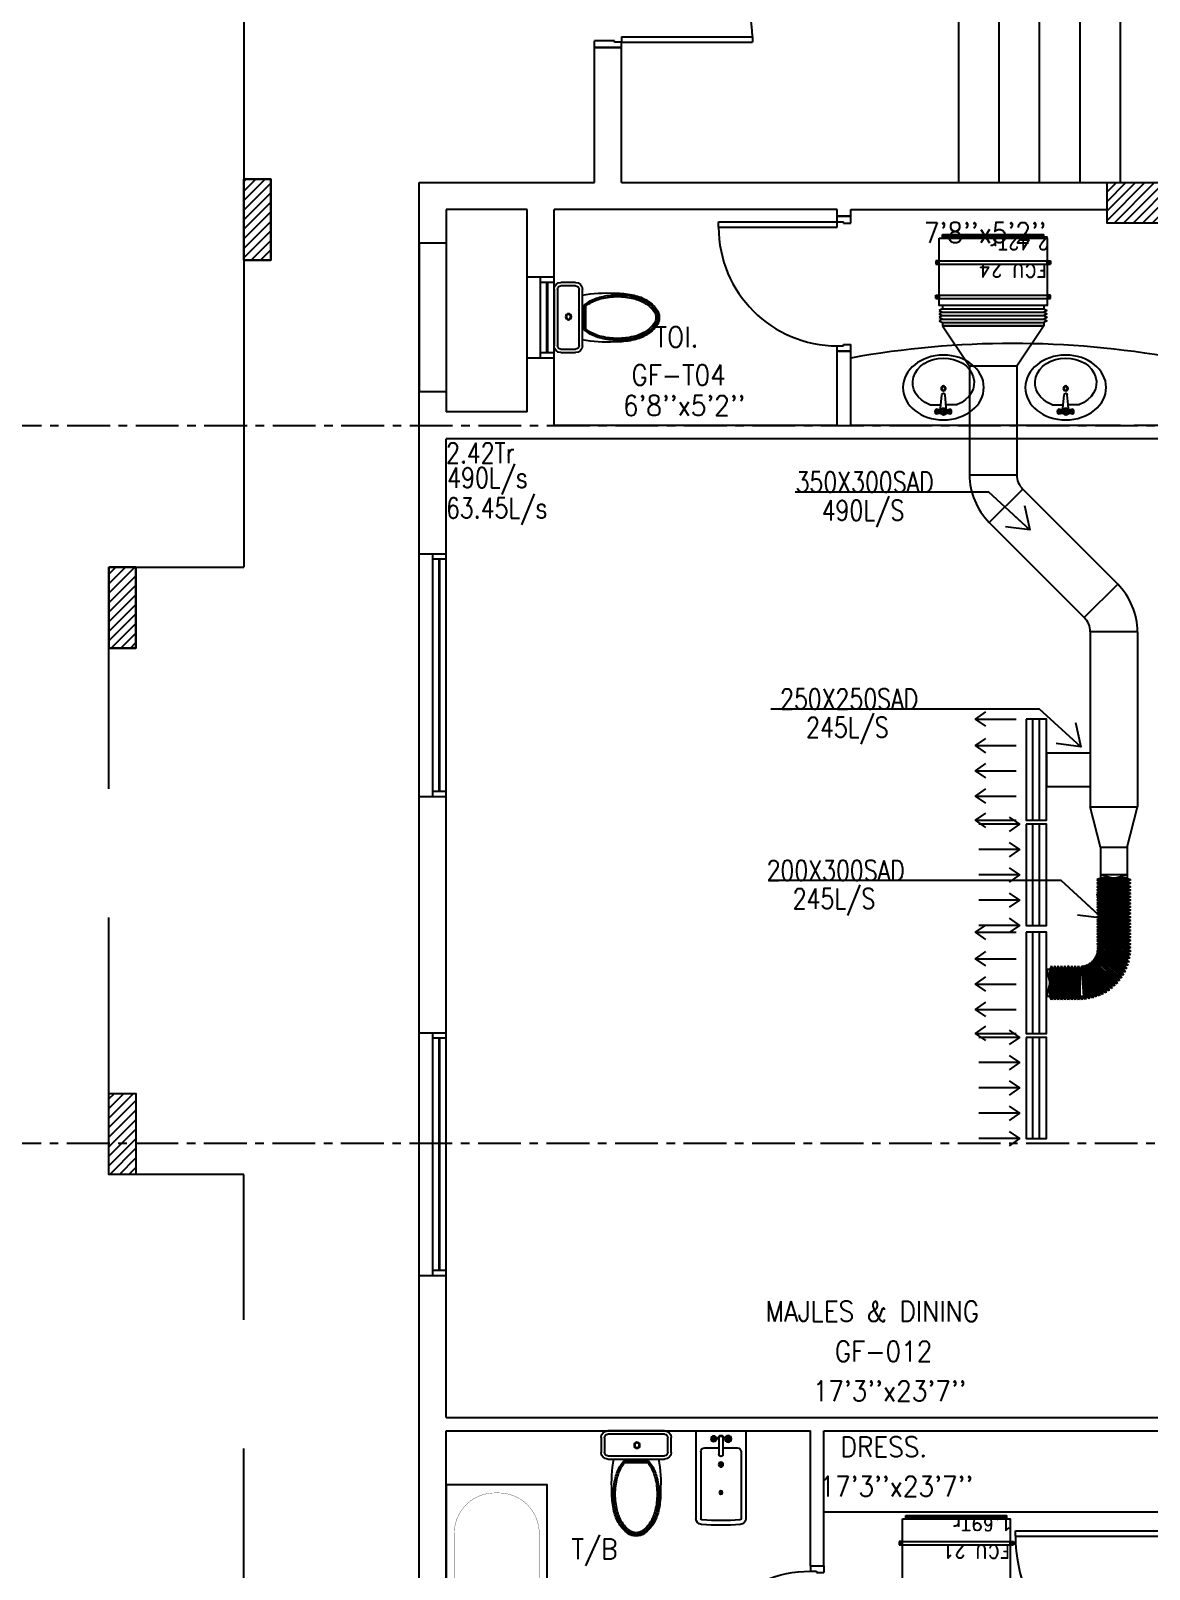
# Model space of a CAD drawing. Header units: millimetres. Extents: x -1288794 to 2153086, y -2701644 to -1428868.
# Drawn here: x 848479 to 856771, y -1503844 to -1492444 of the extents above; entities that cross this region are included whole.
import ezdxf

# ---------------------------------------------------------------- set-up
doc = ezdxf.new("R2010")
doc.units = ezdxf.units.MM
doc.header["$LTSCALE"] = 100
for name, pattern in [('CENTER', [50.8, 31.75, -6.35, 6.35, -6.35]), ('DASHED2', [9.525, 6.35, -3.175]), ('HIDDEN', [9.525, 6.35, -3.175])]:
    doc.linetypes.add(name, pattern=pattern)
for name, color, linetype in [('A-ANNO-TEXT', 8, 'Continuous'), ('A-DOOR', 4, 'Continuous'), ('A-FLOR-OVHD', 4, 'DASHED2'), ('A-FLOR-PFIX', 8, 'Continuous'), ('A-FLOR-SPCL', 8, 'Continuous'), ('A-GLAZ', 5, 'Continuous'), ('A-GRID', 253, 'CENTER'), ('A-WALL-FULL', 8, 'Continuous'), ('AC- SUIPPOR', 7, 'HIDDEN'), ('AC-HLTEXT', 100, 'Continuous'), ('AC-SAD', 3, 'Continuous'), ('AC-SAD TEXT', 3, 'Continuous'), ('AC-UNIT', 5, 'Continuous'), ('RETURN GRILL RIGHT', 1, 'Continuous'), ('S-COL- HACT.', 9, 'Continuous'), ('S-COL.', 8, 'Continuous'), ('SUPPLY GRILL RIGHT', 3, 'Continuous'), ('WALL', 42, 'Continuous')]:
    doc.layers.add(name, color=color, linetype=linetype)
doc.styles.add('ROMAND', font='romand')
doc.styles.add('ROMANS', font='romans.shx', dxfattribs={"width": 0.8})
doc.styles.add('SIMPLEX', font='simplex.shx', dxfattribs={"width": 0.8})
doc.dimstyles.new('100 of DIM2', dxfattribs={"dimscale": 0, "dimtxt": 200, "dimasz": 150, "dimexe": 75, "dimexo": 200, "dimgap": 75, "dimtad": 1, "dimdec": 0, "dimrnd": 5, "dimzin": 0, "dimdsep": 46, "dimtxsty": 'ROMANS', "dimblk": 'ARCHTICK', "dimcen": 100, "dimclrd": 94, "dimclre": 94, "dimclrt": 2, "dimadec": 0, "dimazin": 0, "dimtfac": 1, "dimtdec": 0, "dimtofl": 0, "dimtmove": 2, "dimatfit": 3, "dimldrblk": 'OPEN90', "dimfxl": 75, "dimtolj": 1, "dimtzin": 0, "dimarcsym": 0})
pattern_1 = [(45, (1973413.864, -1109556.65), (-35.355339, 35.355339), [])]

# ---------------------------------------------------------------- blocks, each defined once
blk = doc.blocks.new('D-200-DOUBLE')
for p, q in [((40, 200), (40, 1170)), ((40, 1170), (80, 1170)), ((80, 200), (80, 1170)), ((1920, 200), (1920, 1170)), ((1920, 1170), (1960, 1170)), ((1960, 200), (1960, 1170)), ((80, 200), (0, 200)), ((0, 200), (0, 0)), ((40, 200), (40, 148)), ((40, 148), (50, 148)), ((50, 148), (50, 0)), ((1920, 200), (1960, 200)), ((1950, 148), (1950, 0)), ((1960, 148), (1950, 148)), ((2000, 200), (1960, 200)), ((1960, 200), (1960, 148)), ((2000, 200), (2000, 0)), ((50, 0), (0, 0)), ((2000, 0), (1950, 0))]:
    blk.add_line(p, q)
at = {"linetype": 'Continuous'}
for centre, start, end in [((73, 242), 357.4314, 89.5378), ((1927, 242), 90.4622, 182.5686)]:
    blk.add_arc(centre, 928, start, end, dxfattribs=at)
blk = doc.blocks.new('BIDET-1')
for p, q in [((175, 0), (-175, 0)), ((-185, -10), (-185, -649)), ((-39, -59), (-69, -59)), ((-54, -44), (-54, -74)), ((-15, -54), (-15, -174)), ((15, -54), (15, -174)), ((39, -59), (69, -59)), ((54, -44), (54, -74)), ((185, -10), (185, -649)), ((-150, -155), (-150, -649)), ((-15, -125), (-120, -125)), ((120, -125), (15, -125)), ((150, -155), (150, -649)), ((12, -250), (-12, -250)), ((-9, -259), (9, -241)), ((-9, -241), (9, -259)), ((0, -238), (0, -262))]:
    blk.add_line(p, q)
for centre, radius in [((-54, -59), 25), ((-54, -59), 20), ((-54, -59), 15.2), ((-54, -59), 10.2), ((54, -59), 20), ((54, -59), 15.2), ((54, -59), 10.2), ((0, -250), 17.5), ((0, -250), 12.5), ((0, -457), 12.5), ((0, -457), 10)]:
    blk.add_circle(centre, radius)
for centre, radius, start, end in [((-175, -10), 10, 90, 180), ((175, -10), 10, 0, 90), ((0, -54), 20, 318.5904, 221.4096), ((0, -54), 15, 0, 180), ((-120, -155), 30, 90, 180), ((0, -174), 15, 180, 0), ((120, -155), 30, 0, 90), ((-140, -649), 45, 180, 265.2062), ((-140, -649), 10, 180, 265.2062), ((0, 1020), 1685, 265.2062, 274.7938), ((140, -649), 10, 274.7938, 0), ((140, -649), 45, 274.7938, 0), ((0, 1020), 1720, 265.2062, 274.7938)]:
    blk.add_arc(centre, radius, start, end)
blk = doc.blocks.new('D-120-R1')
for p, q in [((-80, 1180), (-40, 1180)), ((-80, 1180), (-80, 100)), ((-40, 1180), (-40, 55)), ((-1200, 100), (-1160, 100)), ((-1200, 100), (-1200, 0)), ((-1160, 100), (-1160, 55)), ((-1160, 55), (-1150, 55)), ((-1150, 55), (-1150, 0)), ((-80, 100), (0, 100)), ((-50, 55), (-40, 55)), ((-50, 55), (-50, 0)), ((-50, 0), (0, 0)), ((0, 100), (0, 0)), ((-1200, 0), (-1150, 0))]:
    blk.add_line(p, q)
at = {"linetype": 'Continuous'}
blk.add_arc((-80, 100), 1080, 90, 180, dxfattribs=at)
blk = doc.blocks.new('D-100-R1')
for p, q in [((-80, 980), (-80, 100)), ((-80, 980), (-40, 980)), ((-40, 980), (-40, 55)), ((-1000, 100), (-1000, 0)), ((-1000, 100), (-960, 100)), ((-960, 100), (-960, 55)), ((-960, 55), (-950, 55)), ((-950, 55), (-950, 0)), ((-80, 100), (0, 100)), ((-50, 55), (-50, 0)), ((-50, 55), (-40, 55)), ((-50, 0), (0, 0)), ((0, 100), (0, 0)), ((-1000, 0), (-950, 0))]:
    blk.add_line(p, q)
at = {"linetype": 'Continuous'}
blk.add_arc((-80, 100), 880, 90, 180, dxfattribs=at)
blk = doc.blocks.new('WC-1')
for p, q in [((-210, 0), (210, 0)), ((-260, -160), (-260, -50)), ((-235, -160), (-235, -50)), ((-210, -25), (210, -25)), ((235, -50), (235, -160)), ((260, -50), (260, -160)), ((210, -185), (-210, -185)), ((210, -210), (-210, -210)), ((91, -223), (-91, -223)), ((86, -235), (-86, -235))]:
    blk.add_line(p, q)
for radius in [22.1, 17.1]:
    blk.add_circle((-6, -107), radius)
for centre, radius, start, end in [((-210, -50), 50, 90, 180), ((-210, -50), 25, 90, 180), ((210, -50), 50, 360, 90), ((210, -50), 25, 360, 90), ((-210, -160), 50, 180, 270), ((-210, -160), 25, 180, 270), ((722, -383), 904, 168.9529, 184.0632), ((69, -365), 214, 138.4152, 149.8586), ((-69, -365), 214, 30.1414, 41.5848), ((210, -160), 25, 270, 360), ((210, -160), 50, 270, 360), ((178, -428), 341, 149.8586, 166.4766), ((178, -428), 328, 149.8586, 166.4766), ((69, -365), 201, 139.9943, 149.8586), ((-69, -365), 201, 30.1414, 40.0057), ((-178, -428), 328, 13.5234, 30.1414), ((-178, -428), 341, 13.5234, 30.1414), ((352, -470), 532, 177.5541, 180), ((352, -470), 520, 166.4766, 180), ((352, -470), 507, 166.4766, 180), ((-352, -470), 507, 360, 13.5234), ((-352, -470), 520, 360, 13.5234), ((-352, -470), 532, 360, 2.4459), ((352, -470), 532, 180, 193.5234), ((352, -470), 520, 180, 193.5234), ((352, -470), 507, 180, 193.5234), ((-352, -470), 507, 346.4766, 360), ((-352, -470), 520, 346.4766, 360), ((-352, -470), 532, 346.4766, 360), ((178, -512), 353, 193.5234, 210.1414), ((178, -512), 341, 193.5234, 210.1414), ((178, -512), 328, 193.5234, 210.1414), ((69, -575), 214, 210.1414, 234.4972), ((69, -575), 201, 210.1414, 234.4972), ((-69, -575), 201, 305.5028, 329.8586), ((-69, -575), 214, 305.5028, 329.8586), ((-178, -512), 328, 329.8586, 346.4766), ((-178, -512), 341, 329.8586, 346.4766), ((-178, -512), 353, 329.8586, 346.4766), ((69, -575), 226, 210.1414, 234.4972), ((0, -672), 108, 234.4972, 270), ((0, -672), 95.9, 234.4972, 270), ((0, -672), 83.4, 234.4972, 270), ((0, -672), 83.4, 270, 305.5028), ((0, -672), 95.9, 270, 305.5028), ((0, -672), 108, 270, 305.5028), ((-69, -575), 226, 305.5028, 329.8586)]:
    blk.add_arc(centre, radius, start, end)
at = {"linetype": 'Continuous', "ltscale": 50}
blk.add_arc((-722, -383), 904, 355.9368, 11.0471, dxfattribs=at)
blk = doc.blocks.new('BT-2')
blk.add_lwpolyline([(0, 750), (1700, 750), (1700, 0), (0, 0)], close=True)
at = {"const_width": 2}
blk.add_lwpolyline([(60, 690), (1340, 690, -0.414214), (1640, 390), (1640, 360, -0.414214), (1340, 60), (60, 60)], format="xyb", close=True, dxfattribs=at)
blk.add_circle((125, 375), 31.9)
blk = doc.blocks.new('W-180')
for p, q in [((1800, 100), (0, 100)), ((1800, 0), (0, 0)), ((40, 0), (40, 100)), ((1760, 100), (1760, 0))]:
    blk.add_line(p, q)
at = {"linetype": 'Continuous'}
for p, q in [((1760, 53), (40, 53)), ((1760, 47), (40, 47))]:
    blk.add_line(p, q, dxfattribs=at)
blk = doc.blocks.new('LAV-2')
for p, q in [((-21, 393), (-55, 399)), ((-21, 369), (-55, 363)), ((-24, 385), (-49, 381)), ((-24, 377), (-49, 381)), ((-25, 381), (-13, 258)), ((-19, 381), (17, 381)), ((-1, 363), (-1, 399)), ((23, 381), (11, 257)), ((53, 399), (20, 393)), ((53, 363), (20, 369)), ((47, 381), (23, 385)), ((47, 381), (23, 376)), ((-102, 330), (-23, 330)), ((21, 329), (101, 329))]:
    blk.add_line(p, q)
for centre, radius in [((-1, 381), 24), ((-1, 381), 18), ((-1, 209), 18), ((-1, 209), 13.2)]:
    blk.add_circle(centre, radius)
blk.add_arc((-1, 257), 12, 179.8053, 359.8053)
for centre, major_axis, ratio in [((-1, 202), (-300, 1), 0.8), ((53, 381), (0.1, 18), 0.333333)]:
    blk.add_ellipse(centre, major_axis=major_axis, ratio=ratio)
at = {"extrusion": (0, 0, -1)}
blk.add_ellipse((-55, 381), major_axis=(0.1, 18), ratio=0.333333, dxfattribs=at)
blk.add_ellipse((-1, 166), major_axis=(-228, 1), ratio=0.8, start_param=5.174, end_param=10.533963)
for points, knots in [([(-55, 365), (-55, 366), (-55, 366), (-55, 366), (-55, 366), (-56, 367), (-56, 368), (-57, 370), (-57, 371), (-58, 374), (-58, 375), (-58, 379), (-58, 381), (-58, 386), (-58, 388), (-57, 392), (-57, 393), (-56, 394), (-56, 395), (-55, 396), (-55, 396), (-55, 396), (-55, 397), (-55, 397)], [3.378318, 3.378318, 3.378318, 3.378318, 3.519844, 3.519844, 3.66137, 3.66137, 3.925951, 3.925951, 4.190531, 4.190531, 4.455112, 4.455112, 4.86737, 4.86737, 5.279628, 5.279628, 5.565785, 5.565785, 5.785568, 5.785568, 5.957, 5.957, 6.04646, 6.04646, 6.04646, 6.04646]), ([(-55, 397), (-55, 397), (-54, 396), (-54, 396), (-54, 396), (-53, 395), (-53, 394), (-52, 392), (-52, 391), (-52, 388), (-51, 387), (-51, 383), (-51, 381), (-51, 376), (-52, 374), (-52, 370), (-53, 369), (-53, 368), (-54, 367), (-54, 366), (-54, 366), (-55, 366), (-55, 365), (-55, 365)], [0.236726, 0.236726, 0.236726, 0.236726, 0.378252, 0.378252, 0.519778, 0.519778, 0.784358, 0.784358, 1.048939, 1.048939, 1.313519, 1.313519, 1.725777, 1.725777, 2.138035, 2.138035, 2.424192, 2.424192, 2.643976, 2.643976, 2.815407, 2.815407, 2.904867, 2.904867, 2.904867, 2.904867]), ([(53, 396), (53, 396), (53, 396), (53, 396), (53, 395), (52, 394), (52, 394), (51, 392), (51, 390), (50, 388), (50, 386), (50, 383), (50, 380), (50, 376), (50, 373), (51, 370), (51, 369), (52, 367), (52, 367), (53, 366), (53, 365), (53, 365), (53, 365), (53, 365)], [0.236726, 0.236726, 0.236726, 0.236726, 0.378252, 0.378252, 0.519778, 0.519778, 0.784358, 0.784358, 1.048939, 1.048939, 1.313519, 1.313519, 1.725777, 1.725777, 2.138035, 2.138035, 2.424192, 2.424192, 2.643976, 2.643976, 2.815407, 2.815407, 2.904867, 2.904867, 2.904867, 2.904867]), ([(53, 365), (53, 365), (53, 365), (54, 366), (54, 366), (55, 367), (55, 368), (56, 370), (56, 371), (56, 373), (57, 375), (57, 379), (57, 381), (57, 386), (56, 388), (56, 391), (55, 392), (55, 394), (54, 395), (54, 396), (54, 396), (54, 396), (53, 396), (53, 396)], [3.378318, 3.378318, 3.378318, 3.378318, 3.519844, 3.519844, 3.66137, 3.66137, 3.925951, 3.925951, 4.190531, 4.190531, 4.455112, 4.455112, 4.86737, 4.86737, 5.279628, 5.279628, 5.565785, 5.565785, 5.785568, 5.785568, 5.957, 5.957, 6.04646, 6.04646, 6.04646, 6.04646])]:
    blk.add_open_spline(points, degree=3, knots=knots)
blk = doc.blocks.new('W-60')
for p, q in [((600, 100), (0, 100)), ((600, 0), (0, 0)), ((40, 0), (40, 100)), ((560, 100), (560, 0))]:
    blk.add_line(p, q)
at = {"linetype": 'Continuous'}
for p, q in [((560, 53), (40, 53)), ((560, 47), (40, 47))]:
    blk.add_line(p, q, dxfattribs=at)
blk = doc.blocks.new('A$C44FB0367')
at = {"layer": 'WALL', "ltscale": 30}
h = blk.add_hatch(dxfattribs=at)
h.set_pattern_fill('NET3', color=2, scale=100, style=0)
h.set_pattern_definition([(0, (19935.246, -11666.627), (0, 12.5), []), (60, (19935.246, -11666.627), (-10.8253175, 6.25), []), (120, (19935.246, -11666.627), (-10.8253175, -6.25), [])])
h.paths.add_polyline_path([(775, 250), (775, 275), (25, 275), (25, 250)])
at = {"layer": 'WALL', "color": 5, "ltscale": 30}
for p, q in [((25, 250), (25, 275)), ((25, 275), (775, 275)), ((775, 250), (775, 275))]:
    blk.add_line(p, q, dxfattribs=at)
at = {"layer": 'WALL', "color": 8, "ltscale": 30}
for p, q in [((25, -275), (0, -287.5)), ((0, -287.5), (25, -300)), ((25, -300), (0, -312.5)), ((0, -312.5), (25, -325)), ((25, -325), (0, -337.5)), ((0, -337.5), (25, -350)), ((25, -250), (25, -275)), ((25, -250), (25, -275)), ((25, -275), (775, -275)), ((25, -300), (775, -300)), ((25, -325), (775, -325)), ((775, -250), (775, -275)), ((775, -275), (800, -287.5)), ((800, -287.5), (775, -300)), ((775, -300), (800, -312.5)), ((800, -312.5), (775, -325)), ((775, -325), (800, -337.5)), ((800, -337.5), (775, -350)), ((25, -350), (0, -362.5)), ((0, -362.5), (25, -375)), ((25, -350), (775, -350)), ((25, -375), (775, -375)), ((25, -375), (25, -400)), ((25, -400), (775, -400)), ((775, -350), (800, -362.5)), ((800, -362.5), (775, -375)), ((775, -375), (775, -400))]:
    blk.add_line(p, q, dxfattribs=at)
at = {"layer": 'WALL', "color": 5, "ltscale": 30}
blk.add_lwpolyline([(0, 250), (800, 250), (800, -250), (0, -250)], close=True, dxfattribs=at)
blk = doc.blocks.new('A$C5F1D0244')
at = {"layer": 'AC- SUIPPOR', "ltscale": 5}
for p, q in [((-25, 425), (-25, -425)), ((0, 425), (0, -425))]:
    blk.add_line(p, q, dxfattribs=at)
at = {"layer": 'AC- SUIPPOR', "ltscale": 30}
for points in [[(-25, 400), (0, 400), (0, 425), (-25, 425)], [(-25, -400), (0, -400), (0, -425), (-25, -425)]]:
    blk.add_lwpolyline(points, close=True, dxfattribs=at)
for centre in [(-12.5, 412.5), (-12.5, -412.5)]:
    blk.add_circle(centre, 5, dxfattribs=at)
blk = doc.blocks.new('_ArchTick')
at = {"color": 0, "linetype": 'ByBlock', "const_width": 0.15}
blk.add_lwpolyline([(-0.5, -0.5), (0.5, 0.5)], dxfattribs=at)
blk = doc.blocks.new('*U302')
at = {"layer": 'AC-SAD'}
for p, q in [((-25, 0, 0), (-12.5, 25, 0)), ((-12.5, 25, 0), (-12.5, -225, 0)), ((-12.5, 25, 0), (0, 0, 0)), ((-25, 0, 0), (-25, -200, 0)), ((-25, -200, 0), (-12.5, -225, 0)), ((-12.5, -225, 0), (0, -200, 0))]:
    blk.add_line(p, q, dxfattribs=at)
blk = doc.blocks.new('*U303')
at = {"layer": 'AC-SAD', "color": 0, "linetype": 'ByBlock', "lineweight": -2, "transparency": 16777216}
for p, rotation in [((856594, -1499347, 0), 253.6297772819709), ((856601, -1499323, 0), 257.7223329614765), ((856605, -1499298, 0), 261.814888640982), ((856608, -1499274, 0), 265.9074443204876), ((856609, -1499249, 0), 269.9999999999933), ((856283, -1499598, 0), 184.0563307303722), ((856308, -1499595, 0), 188.1488864098778), ((856333, -1499591, 0), 192.2414420893836), ((856357, -1499585, 0), 196.3339977688895), ((856381, -1499577, 0), 200.4265534483953), ((856404, -1499567, 0), 204.5191091279013), ((856426, -1499556, 0), 208.6116648074071), ((856448, -1499543, 0), 212.7042204869129), ((856468, -1499529, 0), 216.7967761664187), ((856488, -1499513, 0), 220.8893318459246), ((856506, -1499496, 0), 224.9818875254303), ((856523, -1499478, 0), 229.074443204936), ((856539, -1499458, 0), 233.1669988844416), ((856553, -1499438, 0), 237.2595545639475), ((856566, -1499416, 0), 241.3521102434533), ((856577, -1499394, 0), 245.4446659229591), ((856587, -1499371, 0), 249.5372216024651)]:
    blk.add_blockref('*U302', p, dxfattribs=dict(at, rotation=rotation))
blk = doc.blocks.new('SUPPLY GRILL RIGHT')
at = {"layer": 'SUPPLY GRILL RIGHT'}
for p, q in [((375, 25), (-375, 25)), ((375, -25), (375, 25)), ((375, -25), (-375, -25)), ((375, -75), (375, -25))]:
    blk.add_line(p, q, dxfattribs=at)
blk.add_lwpolyline([(-375, -75), (375, -75), (375, 75), (-375, 75)], close=True, dxfattribs=at)
for points in [[(-375, -450), (-375, -150)], [(-178.5, -450), (-178.5, -150)], [(9, -450), (9, -150)], [(196.5, -450), (196.5, -150)], [(375, -450), (375, -150)]]:
    blk.add_leader(points, dimstyle='100 of DIM2', override={"dimscale": 1, "dimasz": 75, "dimtad": 0, "dimclrd": 0, "dimfxl": 0.2}, dxfattribs=at)
blk = doc.blocks.new('RETURN GRILL RIGHT')
at = {"layer": 'RETURN GRILL RIGHT'}
for p, q in [((375, 25), (-375, 25)), ((375, -25), (-375, -25))]:
    blk.add_line(p, q, dxfattribs=at)
blk.add_lwpolyline([(-375, -75), (375, -75), (375, 75), (-375, 75)], close=True, dxfattribs=at)
for points in [[(-375, -125), (-375, -425)], [(-187.5, -125), (-187.5, -425)], [(0, -125), (0, -425)], [(187.5, -125), (187.5, -425)], [(375, -125), (375, -425)]]:
    blk.add_leader(points, dimstyle='100 of DIM2', override={"dimscale": 1, "dimasz": 75, "dimtad": 0, "dimclrd": 0, "dimfxl": 0.2}, dxfattribs=at)

msp = doc.modelspace()

# ---------------------------------------------------------------- hatches: boundary and pattern name
at = {"layer": 'S-COL- HACT.', "linetype": 'Continuous', "ltscale": 3}
h = msp.add_hatch(dxfattribs=at)
h.set_pattern_fill('ANSI31', color=256, scale=400, style=0)
h.set_pattern_definition(pattern_1)
h.paths.add_polyline_path([(850058.7, -1493543.6), (850058.7, -1494143.6), (850258.7, -1494143.6), (850258.7, -1493543.6)])
h = msp.add_hatch(dxfattribs=at)
h.set_pattern_fill('ANSI31', color=256, scale=400, style=0)
h.set_pattern_definition([(45, (1093953.867, -1509993.415), (-35.355339, 35.355339), [])])
h.paths.add_polyline_path([(857058.7, -1493568.6), (856458.7, -1493568.6), (856458.7, -1493868.6), (857058.7, -1493868.6)])
h = msp.add_hatch(dxfattribs=at)
h.set_pattern_fill('ANSI31', color=256, scale=400, style=0)
h.set_pattern_definition(pattern_1)
h.paths.add_polyline_path([(849058.7, -1496418.6), (849058.7, -1497018.6), (849258.7, -1497018.6), (849258.7, -1496418.6)])
h = msp.add_hatch(dxfattribs=at)
h.set_pattern_fill('ANSI31', color=256, scale=400, style=0)
h.set_pattern_definition(pattern_1)
h.paths.add_polyline_path([(849058.7, -1500918.6), (849058.7, -1500318.6), (849258.7, -1500318.6), (849258.7, -1500918.6)])

# ---------------------------------------------------------------- linework, layer by layer
at = {"layer": 'A-FLOR-OVHD', "linetype": 'Continuous', "ltscale": 3}
for p in [(850058.7, -1486718.6), (850058.7, -1486718.6), (849058.7, -1496418.6), (849058.7, -1496418.6)]:
    msp.add_line(p, (850058.7, -1496418.6), dxfattribs=at)
at = {"layer": 'A-FLOR-OVHD', "ltscale": 3}
msp.add_lwpolyline([(877058.7, -1509268.6), (877058.7, -1510568.6), (864258.7, -1510568.6), (864258.7, -1509268.6), (862958.7, -1509268.6), (862958.7, -1510568.6), (858658.7, -1510568.6), (858658.7, -1510168.6), (857058.7, -1510168.6), (857058.7, -1510568.6), (850058.7, -1510568.6), (850058.7, -1500918.6), (849058.7, -1500918.6), (849058.7, -1496418.6)], dxfattribs=at)
msp.add_lwpolyline([(877058.7, -1509268.6), (877058.7, -1510568.6), (864258.7, -1510568.6), (864258.7, -1509268.6), (862958.7, -1509268.6), (862958.7, -1510568.6), (858658.7, -1510568.6), (858658.7, -1510168.6), (857058.7, -1510168.6), (857058.7, -1510568.6), (850058.7, -1510568.6), (850058.7, -1500918.6), (849058.7, -1500918.6), (849058.7, -1496418.6)], dxfattribs=at)
at = {"layer": 'A-FLOR-SPCL', "ltscale": 3}
for p, q in [((855358.7, -1493568.6), (855358.7, -1491568.6)), ((855658.7, -1493568.6), (855658.7, -1491568.6)), ((855958.7, -1493568.6), (855958.7, -1491568.6)), ((856258.7, -1493568.6), (856258.7, -1491568.6)), ((856558.7, -1493568.6), (856558.7, -1491568.6)), ((854358.7, -1503418.6), (856858.7, -1503418.6))]:
    msp.add_line(p, q, dxfattribs=at)
msp.add_arc((855758.7, -1501493), 6732.1, 79.7322, 100.2678, dxfattribs=at)
at = {"layer": 'A-GLAZ', "ltscale": 3}
for p, q in [((851358.7, -1494018.6), (851358.7, -1495118.6)), ((851558.7, -1494018.6), (851558.7, -1495118.6)), ((852158.7, -1494868.6), (852158.7, -1494268.6)), ((851358.7, -1498118.6), (851358.7, -1496318.6)), ((851358.7, -1501668.6), (851358.7, -1499868.6))]:
    msp.add_line(p, q, dxfattribs=at)
at = {"layer": 'A-GRID', "ltscale": 0.1}
for p, q in [((839605.3, -1495368.6), (883144.9, -1495368.6)), ((839602.9, -1500687.6), (883142.5, -1500687.6))]:
    msp.add_line(p, q, dxfattribs=at)
at = {"layer": 'A-WALL-FULL', "ltscale": 3}
for p, q in [((852658.7, -1493568.6), (852658.7, -1492568.6)), ((852658.7, -1492568.6), (852858.7, -1492568.6)), ((852658.7, -1493568.6), (852658.7, -1492568.6)), ((852658.7, -1492568.6), (852858.7, -1492568.6)), ((852858.7, -1493568.6), (852858.7, -1492568.6)), ((852858.7, -1493568.6), (852858.7, -1492568.6)), ((850058.7, -1494143.6, 0), (850058.7, -1493543.6, 0)), ((850058.7, -1493543.6, 0), (850258.7, -1493543.6, 0)), ((850258.7, -1493543.6, 0), (850258.7, -1494143.6, 0)), ((851358.7, -1496318.6), (851358.7, -1493568.6)), ((851358.7, -1493568.6), (852658.7, -1493568.6)), ((851358.7, -1494018.6), (851358.7, -1493568.6)), ((852858.7, -1493568.6), (856458.7, -1493568.6)), ((851558.7, -1493768.6), (851558.7, -1494018.6)), ((852158.7, -1493768.6), (851558.7, -1493768.6)), ((852158.7, -1494268.6), (852158.7, -1493768.6)), ((854458.7, -1493768.6), (852358.7, -1493768.6)), ((852358.7, -1494268.6), (852358.7, -1493768.6)), ((854458.7, -1493818.6), (854458.7, -1493768.6)), ((854558.7, -1493818.6), (854558.7, -1493768.6)), ((854558.7, -1493768.6), (856458.7, -1493768.6)), ((854558.7, -1493818.6), (854458.7, -1493818.6)), ((851558.7, -1494018.6), (851358.7, -1494018.6)), ((850258.7, -1494143.6, 0), (850058.7, -1494143.6, 0)), ((852358.7, -1494268.6), (852158.7, -1494268.6)), ((854458.7, -1495368.6), (854458.7, -1494818.6)), ((854558.7, -1494818.6), (854458.7, -1494818.6)), ((854558.7, -1495368.6), (854558.7, -1494818.6)), ((852358.7, -1494868.6), (852158.7, -1494868.6)), ((852158.7, -1495268.6), (852158.7, -1494868.6)), ((852358.7, -1495368.6), (852358.7, -1494868.6)), ((851558.7, -1495118.6), (851358.7, -1495118.6)), ((851558.7, -1495118.6), (851558.7, -1495268.6)), ((852158.7, -1495268.6), (851558.7, -1495268.6)), ((854458.7, -1495368.6), (852358.7, -1495368.6)), ((856558.7, -1495368.6), (854558.7, -1495368.6)), ((856958.7, -1495368.6), (856658.7, -1495368.6)), ((851558.7, -1496318.6), (851558.7, -1495468.6)), ((856858.7, -1495468.6), (851558.7, -1495468.6)), ((851358.7, -1496318.6), (851558.7, -1496318.6)), ((849058.7, -1497018.6, 0), (849058.7, -1496418.6)), ((849058.7, -1496418.6), (849258.7, -1496418.6, 0)), ((849258.7, -1496418.6, 0), (849258.7, -1497018.6, 0)), ((849258.7, -1497018.6, 0), (849058.7, -1497018.6, 0)), ((851358.7, -1499868.6), (851358.7, -1498118.6)), ((851358.7, -1498118.6), (851558.7, -1498118.6)), ((851558.7, -1499868.6), (851558.7, -1498118.6)), ((851358.7, -1499868.6), (851558.7, -1499868.6)), ((849058.7, -1500918.6), (849058.7, -1500318.6, 0)), ((849058.7, -1500318.6, 0), (849258.7, -1500318.6)), ((849258.7, -1500318.6), (849258.7, -1500918.6)), ((849258.7, -1500918.6), (849058.7, -1500918.6)), ((851358.7, -1502918.6), (851358.7, -1501668.6)), ((851358.7, -1501668.6), (851558.7, -1501668.6)), ((851558.7, -1502718.6), (851558.7, -1501668.6)), ((851558.7, -1502718.6), (856858.7, -1502718.6)), ((851558.7, -1502818.6), (854258.7, -1502818.6)), ((851558.7, -1503918.6), (851558.7, -1502818.6)), ((854258.7, -1503818.6), (854258.7, -1502818.6)), ((854358.7, -1503818.6), (854358.7, -1502818.6)), ((854358.7, -1502818.6), (856858.7, -1502818.6)), ((851358.7, -1502918.6), (851358.7, -1502918.6)), ((851358.7, -1503918.6), (851358.7, -1502918.6)), ((854258.7, -1503818.6), (854358.7, -1503818.6))]:
    msp.add_line(p, q, dxfattribs=at)
at = {"layer": 'A-WALL-FULL', "linetype": 'Continuous', "ltscale": 3}
for points in [[(849058.7, -1496418.6), (849258.7, -1496418.6), (849258.7, -1497018.6), (849058.7, -1497018.6)], [(849058.7, -1500318.6), (849258.7, -1500318.6), (849258.7, -1500918.6), (849058.7, -1500918.6)]]:
    msp.add_lwpolyline(points, close=True, dxfattribs=at)
at = {"layer": 'AC-SAD'}
for p, q in [((855989.1, -1494629.5), (855239.1, -1494629.5)), ((855239.1, -1494629.5), (855439.1, -1494929.5)), ((855989.1, -1494629.5), (855789.1, -1494929.5)), ((855439.1, -1494929.5), (855439.1, -1495734)), ((855789.1, -1494929.5), (855439.1, -1494929.5)), ((855789.1, -1494929.5), (855789.1, -1495734)), ((855439.1, -1495734), (855789.1, -1495734)), ((855585.6, -1496087.6), (855833, -1495840.1)), ((855833, -1495840.1), (856537.2, -1496544.3)), ((855585.6, -1496087.6), (856289.7, -1496791.8)), ((856537.2, -1496544.3, 0), (856289.7, -1496791.8)), ((856333.7, -1496897.8), (856333.7, -1498193.6)), ((856683.7, -1496897.8), (856333.7, -1496897.8)), ((856683.7, -1496897.8), (856683.7, -1498193.6)), ((856008.7, -1497793.6), (856333.7, -1497793.6)), ((856008.7, -1497793.6), (856008.7, -1498043.6)), ((856008.7, -1498043.6), (856333.7, -1498043.6)), ((856333.7, -1498193.6), (856683.7, -1498193.6)), ((856408.7, -1498493.6), (856333.7, -1498193.6)), ((856608.7, -1498493.6), (856683.7, -1498193.6)), ((856408.7, -1498493.6), (856608.7, -1498493.6)), ((856408.7, -1498493.6), (856408.7, -1499248.6)), ((856608.7, -1498493.6), (856608.7, -1499248.6)), ((856408.7, -1498723.6), (856383.7, -1498736.1)), ((856633.7, -1498736.1, 0), (856383.7, -1498736.1)), ((856383.7, -1498736.1), (856408.7, -1498748.6)), ((856408.7, -1498748.6), (856383.7, -1498761.1)), ((856633.7, -1498761.1, 0), (856383.7, -1498761.1)), ((856383.7, -1498761.1), (856408.7, -1498773.6)), ((856408.7, -1498773.6), (856383.7, -1498786.1)), ((856633.7, -1498786.1, 0), (856383.7, -1498786.1)), ((856383.7, -1498786.1), (856408.7, -1498798.6)), ((856408.7, -1498798.6), (856383.7, -1498811.1)), ((856608.7, -1498698.6, 0), (856408.7, -1498698.6)), ((856408.7, -1498698.6), (856508.7, -1498723.6)), ((856608.7, -1498723.6, 0), (856408.7, -1498723.6)), ((856608.7, -1498748.6, 0), (856408.7, -1498748.6)), ((856608.7, -1498773.6, 0), (856408.7, -1498773.6)), ((856608.7, -1498798.6, 0), (856408.7, -1498798.6)), ((856508.7, -1498723.6), (856608.7, -1498698.6, 0)), ((856608.7, -1498723.6), (856633.7, -1498736.1)), ((856633.7, -1498736.1), (856608.7, -1498748.6)), ((856608.7, -1498748.6), (856633.7, -1498761.1)), ((856633.7, -1498761.1), (856608.7, -1498773.6)), ((856608.7, -1498773.6), (856633.7, -1498786.1)), ((856633.7, -1498786.1), (856608.7, -1498798.6)), ((856608.7, -1498798.6), (856633.7, -1498811.1)), ((856633.7, -1498811.1, 0), (856383.7, -1498811.1)), ((856383.7, -1498811.1), (856408.7, -1498823.6)), ((856408.7, -1498823.6), (856383.7, -1498836.1)), ((856633.7, -1498836.1, 0), (856383.7, -1498836.1)), ((856383.7, -1498836.1), (856408.7, -1498848.6)), ((856408.7, -1498848.6), (856383.7, -1498861.1)), ((856633.7, -1498861.1, 0), (856383.7, -1498861.1)), ((856383.7, -1498861.1), (856408.7, -1498873.6)), ((856408.7, -1498873.6, 0), (856383.7, -1498886.1, 0)), ((856633.7, -1498886.1), (856383.7, -1498886.1, 0)), ((856383.7, -1498886.1, 0), (856408.7, -1498898.6, 0)), ((856408.7, -1498898.6, 0), (856383.7, -1498911.1, 0)), ((856633.7, -1498911.1), (856383.7, -1498911.1, 0)), ((856383.7, -1498911.1, 0), (856408.7, -1498923.6, 0)), ((856608.7, -1498823.6, 0), (856408.7, -1498823.6)), ((856608.7, -1498848.6, 0), (856408.7, -1498848.6)), ((856608.7, -1498873.6), (856408.7, -1498873.6, 0)), ((856608.7, -1498898.6), (856408.7, -1498898.6, 0)), ((856633.7, -1498811.1), (856608.7, -1498823.6)), ((856608.7, -1498823.6), (856633.7, -1498836.1)), ((856633.7, -1498836.1), (856608.7, -1498848.6)), ((856608.7, -1498848.6), (856633.7, -1498861.1)), ((856633.7, -1498861.1), (856608.7, -1498873.6)), ((856608.7, -1498873.6, 0), (856633.7, -1498886.1, 0)), ((856633.7, -1498886.1, 0), (856608.7, -1498898.6, 0)), ((856608.7, -1498898.6, 0), (856633.7, -1498911.1, 0)), ((856633.7, -1498911.1, 0), (856608.7, -1498923.6, 0)), ((856408.7, -1498923.6, 0), (856383.7, -1498936.1, 0)), ((856633.7, -1498936.1), (856383.7, -1498936.1, 0)), ((856383.7, -1498936.1, 0), (856408.7, -1498948.6, 0)), ((856408.7, -1498948.6, 0), (856383.7, -1498961.1, 0)), ((856633.7, -1498961.1), (856383.7, -1498961.1, 0)), ((856383.7, -1498961.1, 0), (856408.7, -1498973.6, 0)), ((856408.7, -1498973.6, 0), (856383.7, -1498986.1, 0)), ((856633.7, -1498986.1), (856383.7, -1498986.1, 0)), ((856383.7, -1498986.1, 0), (856408.7, -1498998.6, 0)), ((856408.7, -1498998.6, 0), (856383.7, -1499011.1, 0)), ((856633.7, -1499011.1), (856383.7, -1499011.1, 0)), ((856383.7, -1499011.1, 0), (856408.7, -1499023.6, 0)), ((856408.7, -1499023.6, 0), (856383.7, -1499036.1, 0)), ((856633.7, -1499036.1), (856383.7, -1499036.1, 0)), ((856383.7, -1499036.1, 0), (856408.7, -1499048.6, 0)), ((856608.7, -1498923.6), (856408.7, -1498923.6, 0)), ((856608.7, -1498948.6), (856408.7, -1498948.6, 0)), ((856608.7, -1498973.6), (856408.7, -1498973.6, 0)), ((856608.7, -1498998.6), (856408.7, -1498998.6, 0)), ((856608.7, -1499023.6), (856408.7, -1499023.6, 0)), ((856608.7, -1498923.6, 0), (856633.7, -1498936.1, 0)), ((856633.7, -1498936.1, 0), (856608.7, -1498948.6, 0)), ((856608.7, -1498948.6, 0), (856633.7, -1498961.1, 0)), ((856633.7, -1498961.1, 0), (856608.7, -1498973.6, 0)), ((856608.7, -1498973.6, 0), (856633.7, -1498986.1, 0)), ((856633.7, -1498986.1, 0), (856608.7, -1498998.6, 0)), ((856608.7, -1498998.6, 0), (856633.7, -1499011.1, 0)), ((856633.7, -1499011.1, 0), (856608.7, -1499023.6, 0)), ((856608.7, -1499023.6, 0), (856633.7, -1499036.1, 0)), ((856633.7, -1499036.1, 0), (856608.7, -1499048.6, 0)), ((856408.7, -1499048.6, 0), (856383.7, -1499061.1, 0)), ((856633.7, -1499061.1), (856383.7, -1499061.1, 0)), ((856383.7, -1499061.1, 0), (856408.7, -1499073.6, 0)), ((856408.7, -1499073.6, 0), (856383.7, -1499086.1, 0)), ((856633.7, -1499086.1), (856383.7, -1499086.1, 0)), ((856383.7, -1499086.1, 0), (856408.7, -1499098.6, 0)), ((856408.7, -1499098.6, 0), (856383.7, -1499111.1, 0)), ((856633.7, -1499111.1, 0), (856383.7, -1499111.1, 0)), ((856383.7, -1499111.1, 0), (856408.7, -1499123.6, 0)), ((856408.7, -1499123.6, 0), (856383.7, -1499136.1, 0)), ((856633.7, -1499136.1, 0), (856383.7, -1499136.1, 0)), ((856383.7, -1499136.1, 0), (856408.7, -1499148.6, 0)), ((856408.7, -1499148.6, 0), (856383.7, -1499161.1, 0)), ((856608.7, -1499048.6), (856408.7, -1499048.6, 0)), ((856608.7, -1499073.6), (856408.7, -1499073.6, 0)), ((856608.7, -1499098.6, 0), (856408.7, -1499098.6, 0)), ((856608.7, -1499123.6, 0), (856408.7, -1499123.6, 0)), ((856608.7, -1499148.6, 0), (856408.7, -1499148.6, 0)), ((856608.7, -1499048.6, 0), (856633.7, -1499061.1, 0)), ((856633.7, -1499061.1, 0), (856608.7, -1499073.6, 0)), ((856608.7, -1499073.6, 0), (856633.7, -1499086.1, 0)), ((856633.7, -1499086.1, 0), (856608.7, -1499098.6, 0)), ((856608.7, -1499098.6, 0), (856633.7, -1499111.1, 0)), ((856633.7, -1499111.1, 0), (856608.7, -1499123.6, 0)), ((856608.7, -1499123.6, 0), (856633.7, -1499136.1, 0)), ((856633.7, -1499136.1, 0), (856608.7, -1499148.6, 0)), ((856608.7, -1499148.6, 0), (856633.7, -1499161.1, 0)), ((856633.7, -1499161.1, 0), (856383.7, -1499161.1, 0)), ((856383.7, -1499161.1, 0), (856408.7, -1499173.6, 0)), ((856408.7, -1499173.6, 0), (856383.7, -1499186.1, 0)), ((856633.7, -1499186.1, 0), (856383.7, -1499186.1, 0)), ((856383.7, -1499186.1, 0), (856408.7, -1499198.6, 0)), ((856408.7, -1499198.6, 0), (856383.7, -1499211.1, 0)), ((856633.7, -1499211.1, 0), (856383.7, -1499211.1, 0)), ((856383.7, -1499211.1, 0), (856408.7, -1499223.6, 0)), ((856608.7, -1499173.6, 0), (856408.7, -1499173.6, 0)), ((856608.7, -1499198.6, 0), (856408.7, -1499198.6, 0)), ((856633.7, -1499161.1, 0), (856608.7, -1499173.6, 0)), ((856608.7, -1499173.6, 0), (856633.7, -1499186.1, 0)), ((856633.7, -1499186.1, 0), (856608.7, -1499198.6, 0)), ((856608.7, -1499198.6, 0), (856633.7, -1499211.1, 0)), ((856633.7, -1499211.1, 0), (856608.7, -1499223.6, 0)), ((856046.2, -1499373.6), (856033.7, -1499398.6)), ((856046.2, -1499623.6, 0), (856046.2, -1499373.6)), ((856058.7, -1499398.6), (856046.2, -1499373.6)), ((856071.2, -1499373.6), (856058.7, -1499398.6)), ((856071.2, -1499623.6, 0), (856071.2, -1499373.6)), ((856083.7, -1499398.6), (856071.2, -1499373.6)), ((856096.2, -1499373.6), (856083.7, -1499398.6)), ((856096.2, -1499623.6, 0), (856096.2, -1499373.6)), ((856108.7, -1499398.6), (856096.2, -1499373.6)), ((856121.2, -1499373.6), (856108.7, -1499398.6)), ((856121.2, -1499623.6, 0), (856121.2, -1499373.6)), ((856133.7, -1499398.6), (856121.2, -1499373.6)), ((856146.2, -1499373.6), (856133.7, -1499398.6)), ((856146.2, -1499623.6, 0), (856146.2, -1499373.6)), ((856158.7, -1499398.6), (856146.2, -1499373.6)), ((856171.2, -1499373.6), (856158.7, -1499398.6)), ((856171.2, -1499623.6, 0), (856171.2, -1499373.6)), ((856183.7, -1499398.6), (856171.2, -1499373.6)), ((856196.2, -1499373.6), (856183.7, -1499398.6)), ((856196.2, -1499623.6, 0), (856196.2, -1499373.6)), ((856208.7, -1499398.6), (856196.2, -1499373.6)), ((856221.2, -1499373.6), (856208.7, -1499398.6)), ((856221.2, -1499623.6, 0), (856221.2, -1499373.6)), ((856233.7, -1499398.6), (856221.2, -1499373.6)), ((856246.2, -1499373.6), (856233.7, -1499398.6)), ((856246.2, -1499623.6, 0), (856246.2, -1499373.6)), ((856258.7, -1499398.6), (856246.2, -1499373.6)), ((856271.2, -1499373.6), (856258.7, -1499398.6)), ((856282.7, -1499396.7), (856271.2, -1499373.6)), ((856008.7, -1499398.6), (856258.7, -1499398.6)), ((856008.7, -1499398.6), (856033.7, -1499498.6)), ((856033.7, -1499598.6, 0), (856033.7, -1499398.6)), ((856058.7, -1499598.6, 0), (856058.7, -1499398.6)), ((856083.7, -1499598.6, 0), (856083.7, -1499398.6)), ((856108.7, -1499598.6, 0), (856108.7, -1499398.6)), ((856133.7, -1499598.6, 0), (856133.7, -1499398.6)), ((856158.7, -1499598.6, 0), (856158.7, -1499398.6)), ((856183.7, -1499598.6, 0), (856183.7, -1499398.6)), ((856208.7, -1499598.6, 0), (856208.7, -1499398.6)), ((856233.7, -1499598.6, 0), (856233.7, -1499398.6)), ((856258.7, -1499598.6), (856258.7, -1499398.6)), ((856258.7, -1499598.6, 0), (856258.7, -1499398.6)), ((856269.3, -1499398.3, 0), (856283.7, -1499598.6)), ((856033.7, -1499498.6), (856008.7, -1499598.6)), ((856008.7, -1499598.6), (856258.7, -1499598.6)), ((856046.2, -1499623.6), (856033.7, -1499598.6)), ((856058.7, -1499598.6), (856046.2, -1499623.6)), ((856071.2, -1499623.6), (856058.7, -1499598.6)), ((856083.7, -1499598.6), (856071.2, -1499623.6)), ((856096.2, -1499623.6), (856083.7, -1499598.6)), ((856108.7, -1499598.6), (856096.2, -1499623.6)), ((856121.2, -1499623.6), (856108.7, -1499598.6)), ((856133.7, -1499598.6), (856121.2, -1499623.6)), ((856146.2, -1499623.6), (856133.7, -1499598.6)), ((856158.7, -1499598.6), (856146.2, -1499623.6)), ((856171.2, -1499623.6), (856158.7, -1499598.6)), ((856183.7, -1499598.6), (856171.2, -1499623.6)), ((856196.2, -1499623.6), (856183.7, -1499598.6)), ((856208.7, -1499598.6), (856196.2, -1499623.6)), ((856221.2, -1499623.6), (856208.7, -1499598.6)), ((856233.7, -1499598.6), (856221.2, -1499623.6)), ((856246.2, -1499623.6), (856233.7, -1499598.6)), ((856258.7, -1499598.6), (856246.2, -1499623.6)), ((856271.2, -1499623.6), (856258.7, -1499598.6)), ((856283.7, -1499598.6), (856271.2, -1499623.6))]:
    msp.add_line(p, q, dxfattribs=at)
for centre, radius, start, end in [((855939.1, -1495734), 500, 180, 225), ((855939.1, -1495734), 150, 180, 225), ((856183.7, -1496897.8, 0), 500, 0, 45), ((856183.7, -1496897.8, 0), 150, 0, 45), ((856258.7, -1499248.6, 0), 150, 270, 360), ((856258.7, -1499248.6, 0), 350, 270, 360)]:
    msp.add_arc(centre, radius, start, end, dxfattribs=at)
at = {"layer": 'S-COL.', "linetype": 'Continuous', "ltscale": 3, "elevation": 0}
msp.add_lwpolyline([(850058.7, -1493543.6), (850058.7, -1494143.6), (850258.7, -1494143.6), (850258.7, -1493543.6)], close=True, dxfattribs=at)
msp.add_lwpolyline([(850058.7, -1493543.6), (850058.7, -1494143.6), (850258.7, -1494143.6), (850258.7, -1493543.6)], close=True, dxfattribs=at)
at = {"layer": 'S-COL.', "linetype": 'Continuous', "ltscale": 3}
for points in [[(856458.7, -1493568.6), (857058.7, -1493568.6), (857058.7, -1493868.6), (856458.7, -1493868.6)], [(849058.7, -1496418.6), (849058.7, -1497018.6), (849258.7, -1497018.6), (849258.7, -1496418.6)], [(849058.7, -1496418.6), (849058.7, -1497018.6), (849258.7, -1497018.6), (849258.7, -1496418.6)], [(849058.7, -1496418.6), (849058.7, -1497018.6), (849258.7, -1497018.6), (849258.7, -1496418.6)], [(849058.7, -1500918.6), (849058.7, -1500318.6), (849258.7, -1500318.6), (849258.7, -1500918.6)], [(849058.7, -1500918.6), (849058.7, -1500318.6), (849258.7, -1500318.6), (849258.7, -1500918.6)], [(849058.7, -1500918.6), (849058.7, -1500318.6), (849258.7, -1500318.6), (849258.7, -1500918.6)]]:
    msp.add_lwpolyline(points, close=True, dxfattribs=at)

# ---------------------------------------------------------------- block references
at = {"ltscale": 30, "rotation": 90.00000000000001}
for p in [(855614.1, -1494147.6), (855341, -1503638.8)]:
    msp.add_blockref('A$C5F1D0244', p, dxfattribs=at)
at = {"ltscale": 30, "xscale": -1, "rotation": 90}
msp.add_blockref('A$C5F1D0244', (855614.1, -1494428.8), dxfattribs=at)
at = {"layer": 'A-DOOR', "ltscale": 3}
for name, p, rotation in [('D-200-DOUBLE', (852658.7, -1490568.6), 270), ('D-100-R1', (854558.7, -1493818.6), 90), ('D-120-R1', (856958.7, -1503518.6), 90)]:
    msp.add_blockref(name, p, dxfattribs=dict(at, rotation=rotation))
at = {"layer": 'A-DOOR', "ltscale": 3, "xscale": -1, "rotation": 90}
msp.add_blockref('D-100-R1', (854358.7, -1504818.6), dxfattribs=at)
at = {"layer": 'A-FLOR-PFIX', "ltscale": 3, "xscale": -1}
for name, p, rotation in [('WC-1', (852358.7, -1494568.6), 90), ('LAV-2', (855246, -1494884.9), 180), ('LAV-2', (856152.9, -1494884.9), 180), ('BT-2', (851558.7, -1504918.6), 270)]:
    msp.add_blockref(name, p, dxfattribs=dict(at, rotation=rotation))
for name, p in [('WC-1', (852967.5, -1502818.6)), ('BIDET-1', (853595.7, -1502818.6))]:
    msp.add_blockref(name, p, dxfattribs=at)
at = {"layer": 'A-GLAZ', "ltscale": 3, "xscale": -1, "rotation": 90}
for name, p in [('W-60', (852358.7, -1494268.6)), ('W-180', (851558.7, -1496318.6)), ('W-180', (851558.7, -1499868.6))]:
    msp.add_blockref(name, p, dxfattribs=at)
at = {"layer": 'AC-SAD'}
msp.add_blockref('*U303', (0, 0), dxfattribs=at)
at = {"layer": 'AC-UNIT', "color": 6, "ltscale": 30}
for p in [(855214.1, -1494229.5), (854941, -1503720.7)]:
    msp.add_blockref('A$C44FB0367', p, dxfattribs=at)
at = {"layer": 'RETURN GRILL RIGHT', "rotation": 270}
for p in [(855933.7, -1498698.6), (855933.7, -1500277.7)]:
    msp.add_blockref('RETURN GRILL RIGHT', p, dxfattribs=at)
at = {"layer": 'SUPPLY GRILL RIGHT', "rotation": 270}
for p in [(855933.7, -1497918.6), (855933.7, -1499498.6)]:
    msp.add_blockref('SUPPLY GRILL RIGHT', p, dxfattribs=at)

# ---------------------------------------------------------------- texts
at = {"layer": 'A-ANNO-TEXT', "style": 'ROMANS', "width": 0.9}
for s, p in [("7'8''x5'2''", (855100.6, -1494015.6)), ('TOI.', (853103.8, -1494788.2)), ('GF-T04', (852931.9, -1495070)), ("6'8''x5'2''", (852868.9, -1495295.7)), ('MAJLES & DINING', (853924.1, -1502008.5)), ('GF-012', (854439.7, -1502304.7)), ("17'3''x23'7''", (854275.8, -1502597.7)), ('DRESS.', (854482.4, -1503012)), ("17'3''x23'7''", (854325.8, -1503304.2)), ('T/B', (852487.4, -1503768.8))]:
    msp.add_text(s, height=150, dxfattribs=at).set_placement(p)
at = {"layer": 'AC-HLTEXT', "style": 'ROMAND'}
for s, p in [('2.42Tr', (856028.5, -1493969.5)), ('FCU 24', (856014.1, -1494172.6)), ('1.69Tr', (855755.4, -1503460.7)), ('FCU 21', (855741, -1503663.8))]:
    msp.add_text(s, height=100, rotation=180, dxfattribs=at).set_placement(p)
at = {"layer": 'AC-SAD TEXT', "style": 'SIMPLEX', "width": 0.8}
for s, p in [('2.42Tr', (851557.5, -1495647.2)), ('490L/s', (851566.4, -1495830.2)), ('350X300SAD', (854149.2, -1495862.7)), ('63.45L/s', (851557.5, -1496054.5)), ('490L/S', (854342.6, -1496072.1)), ('250X250SAD', (854034.1, -1497470.6)), ('245L/S', (854227.5, -1497680)), ('200X300SAD', (853934.4, -1498741.1)), ('245L/S', (854127.8, -1498950.5))]:
    msp.add_text(s, height=150, dxfattribs=at).set_placement(p)

# ---------------------------------------------------------------- leaders
at = {"layer": 'AC-SAD TEXT'}
for points in [[(855886.7, -1496141.2), (855581.5, -1495862.7), (854146.4, -1495862.7)], [(856263.5, -1497749.1), (855958.4, -1497470.6), (853966.4, -1497470.6)], [(856422.8, -1499019.6), (856117.6, -1498741.1), (853945.2, -1498741.1)]]:
    msp.add_leader(points, dimstyle='100 of DIM2', override={"dimscale": 1, "dimtad": 0, "dimfxl": 0.2}, dxfattribs=at)

doc.saveas('drawing.dxf')
